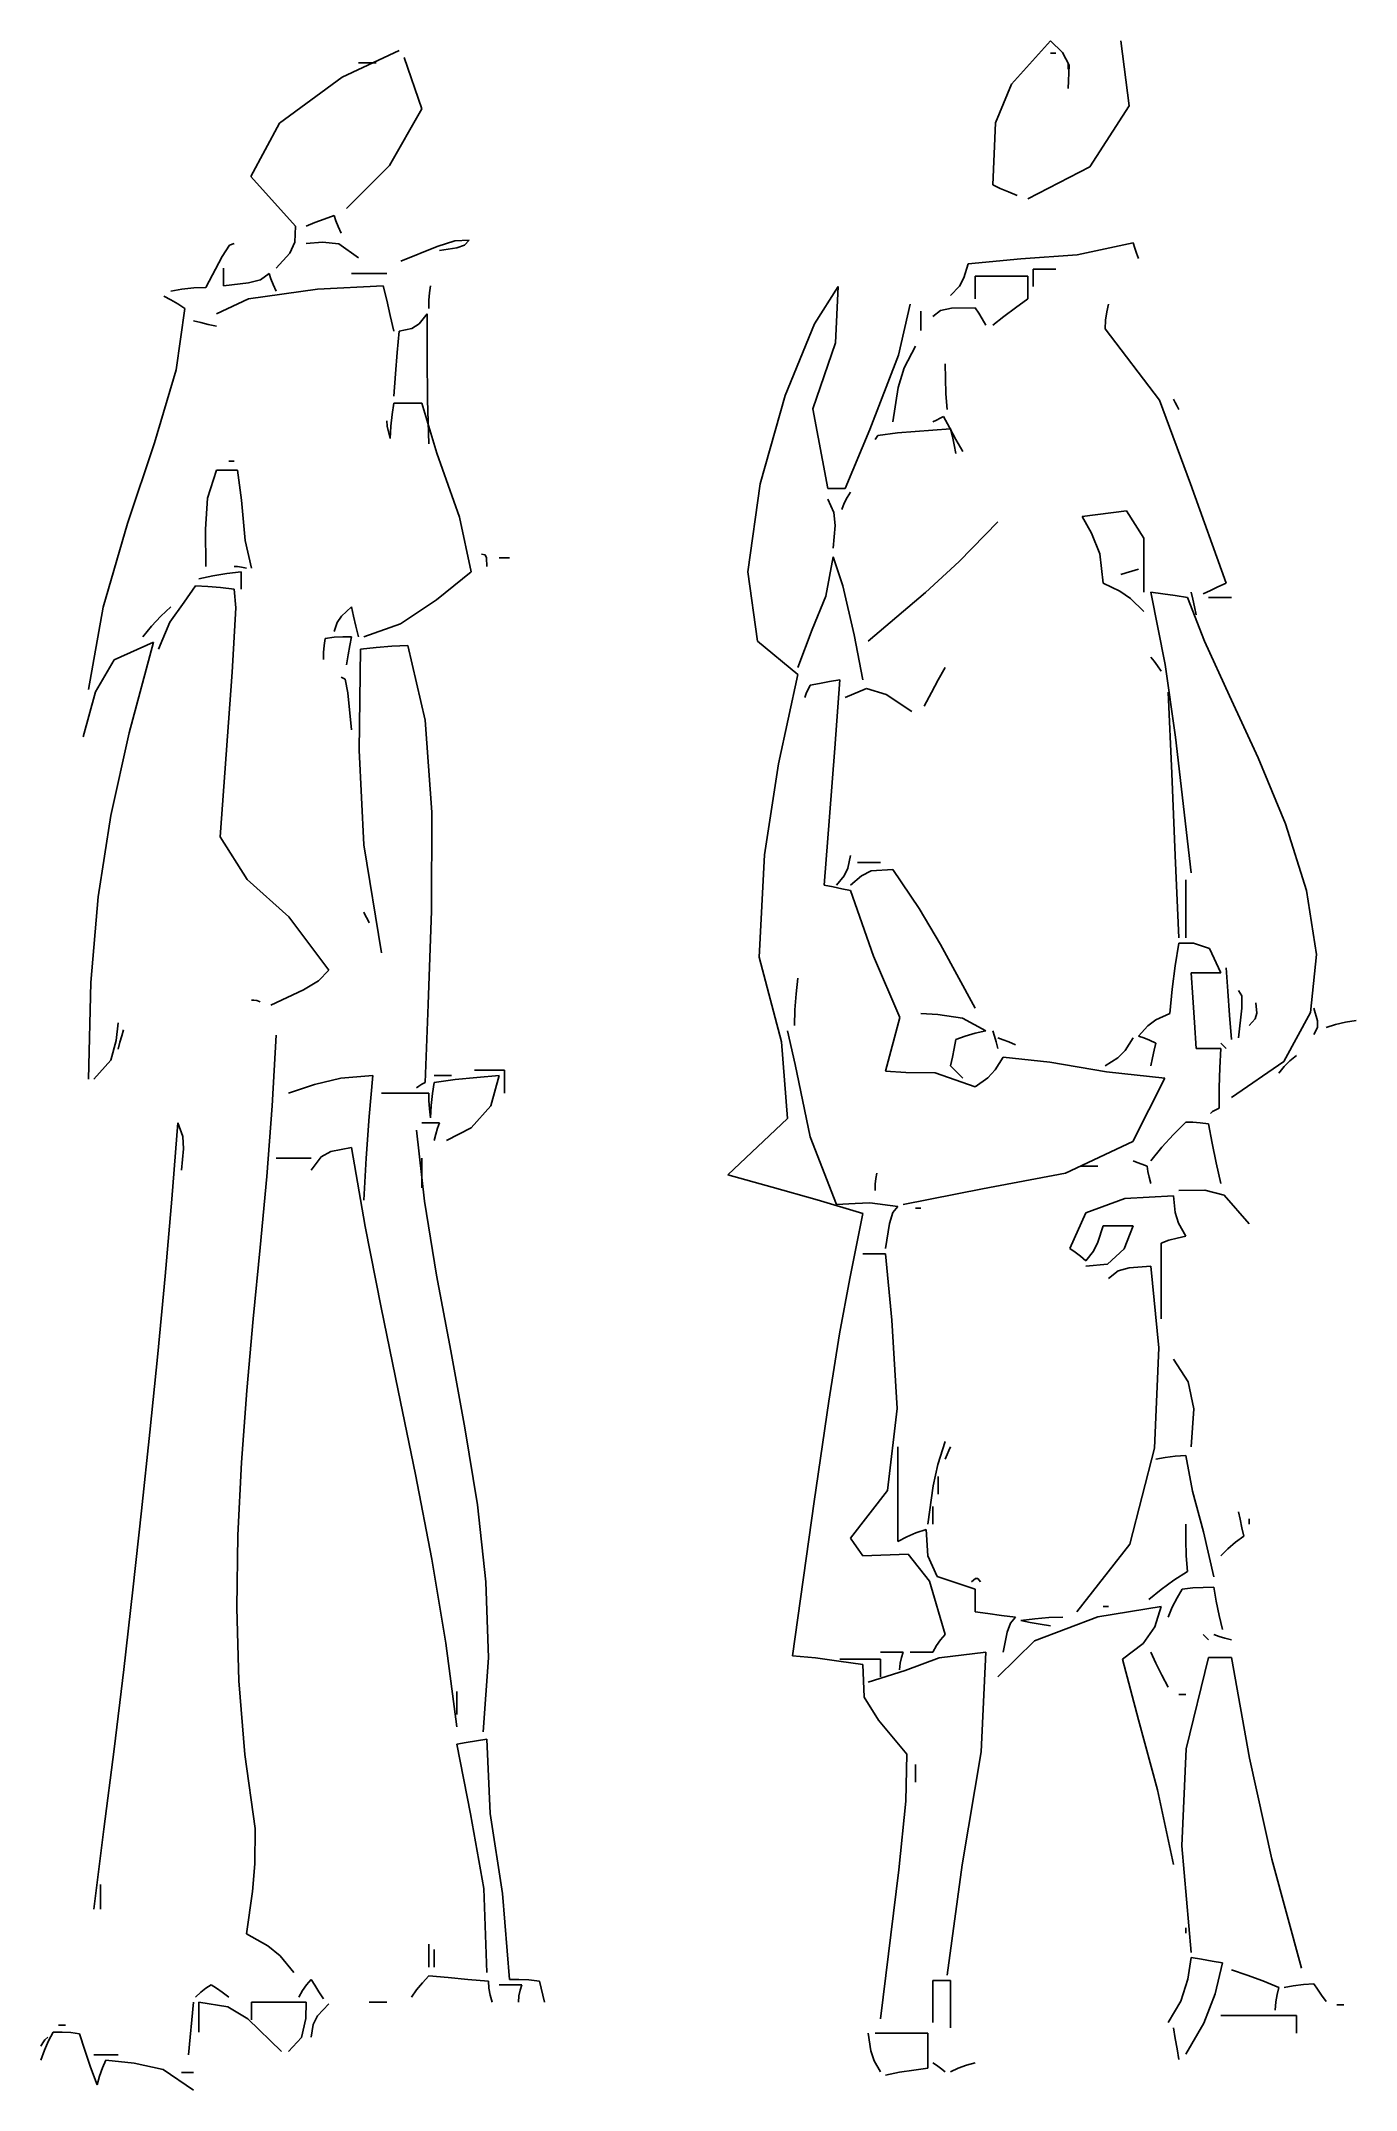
# Model space of a CAD drawing. Extents: x 4.93 to 6.04, y 0 to 1.73.
import ezdxf

# ---------------------------------------------------------------- set-up
doc = ezdxf.new("R2010")
doc.units = 0
doc.header["$LTSCALE"] = 0.000394
doc.layers.get('0').update_dxf_attribs({"linetype": 'CONTINUOUS'})

msp = doc.modelspace()

# ---------------------------------------------------------------- linework, layer by layer
for p, q in [((5.187, 1.701), (5.2352, 1.7236)), ((5.2546, 1.6743), (5.2396, 1.7176)), ((5.7534, 1.6951), (5.7865, 1.7317)), ((5.7865, 1.7317), (5.7967, 1.7219)), ((5.7865, 1.7213), (5.788, 1.7213)), ((5.788, 1.7213), (5.7895, 1.7213)), ((5.7895, 1.7213), (5.791, 1.7213)), ((5.7967, 1.7219), (5.8022, 1.7112)), ((5.8529, 1.6769), (5.8459, 1.7317)), ((5.134, 1.6621), (5.187, 1.701)), ((5.201, 1.7132), (5.2055, 1.7132)), ((5.2055, 1.7132), (5.2104, 1.7132)), ((5.2104, 1.7132), (5.2159, 1.7132)), ((5.8014, 1.7109), (5.8014, 1.7124)), ((5.8022, 1.7112), (5.8014, 1.6916)), ((5.8014, 1.7094), (5.8014, 1.7109)), ((5.8014, 1.7079), (5.8014, 1.7094)), ((5.74, 1.6623), (5.7534, 1.6951)), ((5.2271, 1.6263), (5.2546, 1.6743)), ((5.8197, 1.6251), (5.8529, 1.6769)), ((5.1097, 1.6169), (5.134, 1.6621)), ((5.7375, 1.6099), (5.74, 1.6623)), ((5.1475, 1.5751), (5.1097, 1.6169)), ((5.1906, 1.5899), (5.2271, 1.6263)), ((5.7672, 1.598), (5.8197, 1.6251)), ((5.7439, 1.6069), (5.7375, 1.6099)), ((5.751, 1.604), (5.7439, 1.6069)), ((5.7583, 1.601), (5.751, 1.604)), ((5.1639, 1.578), (5.1565, 1.5751)), ((5.1717, 1.581), (5.1639, 1.578)), ((5.1802, 1.584), (5.1717, 1.581)), ((5.1818, 1.5795), (5.1802, 1.584)), ((5.1836, 1.5746), (5.1818, 1.5795)), ((5.1427, 1.552), (5.1469, 1.5615)), ((5.1469, 1.5615), (5.1475, 1.5751)), ((5.1703, 1.5614), (5.1565, 1.5602)), ((5.1842, 1.56), (5.1703, 1.5614)), ((5.1862, 1.5691), (5.1836, 1.5746)), ((5.2675, 1.5579), (5.2825, 1.5625)), ((5.2825, 1.5625), (5.2946, 1.5632)), ((5.2946, 1.5632), (5.2907, 1.5589)), ((5.8089, 1.5507), (5.8563, 1.5609)), ((5.8563, 1.5609), (5.8578, 1.5564)), ((5.0718, 1.5231), (5.0856, 1.5492)), ((5.0856, 1.5492), (5.0917, 1.5588)), ((5.0917, 1.5588), (5.0956, 1.5602)), ((5.1312, 1.5394), (5.1427, 1.552)), ((5.201, 1.5483), (5.1842, 1.56)), ((5.2367, 1.5454), (5.2675, 1.5579)), ((5.2841, 1.5566), (5.2693, 1.5543)), ((5.2907, 1.5589), (5.2841, 1.5566)), ((5.7132, 1.5312), (5.7167, 1.5431)), ((5.7167, 1.5431), (5.7612, 1.5474)), ((5.7612, 1.5474), (5.8089, 1.5507)), ((5.8578, 1.5564), (5.8593, 1.552)), ((5.8593, 1.552), (5.8608, 1.5475)), ((5.0867, 1.5349), (5.0867, 1.5394)), ((5.0867, 1.5301), (5.0867, 1.5349)), ((5.0867, 1.5246), (5.0867, 1.5301)), ((5.1079, 1.5269), (5.0867, 1.5246)), ((5.1179, 1.5296), (5.1079, 1.5269)), ((5.1253, 1.535), (5.1179, 1.5296)), ((5.1268, 1.5305), (5.1253, 1.535)), ((5.1287, 1.5256), (5.1268, 1.5305)), ((5.2044, 1.535), (5.1951, 1.535)), ((5.2144, 1.535), (5.2044, 1.535)), ((5.2248, 1.535), (5.2144, 1.535)), ((5.7094, 1.5243), (5.7132, 1.5312)), ((5.7227, 1.5327), (5.7227, 1.5267)), ((5.7375, 1.5327), (5.7227, 1.5327)), ((5.7227, 1.5267), (5.7227, 1.5203)), ((5.7524, 1.5327), (5.7375, 1.5327)), ((5.7672, 1.5327), (5.7524, 1.5327)), ((5.7672, 1.5267), (5.7672, 1.5327)), ((5.7672, 1.5203), (5.7672, 1.5267)), ((5.7717, 1.5386), (5.7777, 1.5386)), ((5.7717, 1.5341), (5.7717, 1.5386)), ((5.7717, 1.5293), (5.7717, 1.5341)), ((5.7717, 1.5238), (5.7717, 1.5293)), ((5.7777, 1.5386), (5.784, 1.5386)), ((5.784, 1.5386), (5.791, 1.5386)), ((5.0421, 1.5126), (5.0362, 1.5157)), ((5.0421, 1.5201), (5.0515, 1.5216)), ((5.048, 1.5093), (5.0421, 1.5126)), ((5.054, 1.5053), (5.048, 1.5093)), ((5.0515, 1.5216), (5.0615, 1.5227)), ((5.0615, 1.5227), (5.0718, 1.5231)), ((5.1077, 1.5136), (5.0807, 1.5008)), ((5.1661, 1.5217), (5.1077, 1.5136)), ((5.1312, 1.5201), (5.1287, 1.5256)), ((5.2218, 1.5246), (5.1661, 1.5217)), ((5.2248, 1.5123), (5.2218, 1.5246)), ((5.2277, 1.4993), (5.2248, 1.5123)), ((5.2604, 1.5053), (5.2605, 1.5123)), ((5.2605, 1.5123), (5.2604, 1.5053)), ((5.2605, 1.5123), (5.2609, 1.5186)), ((5.2609, 1.5186), (5.2605, 1.5123)), ((5.2609, 1.5186), (5.2619, 1.5246)), ((5.2619, 1.5246), (5.2609, 1.5186)), ((5.5866, 1.4923), (5.6069, 1.5238)), ((5.6069, 1.5238), (5.6045, 1.4762)), ((5.6578, 1.4658), (5.6677, 1.5089)), ((5.7019, 1.5163), (5.7094, 1.5243)), ((5.7227, 1.5203), (5.7227, 1.5134)), ((5.7569, 1.5059), (5.7672, 1.5134)), ((5.7672, 1.5134), (5.7672, 1.5203)), ((5.8341, 1.5025), (5.8356, 1.5089)), ((5.0465, 1.4535), (5.054, 1.5053)), ((5.0674, 1.4934), (5.0614, 1.4949)), ((5.0737, 1.4919), (5.0674, 1.4934)), ((5.0807, 1.4904), (5.0737, 1.4919)), ((5.2307, 1.486), (5.2277, 1.4993)), ((5.2521, 1.4923), (5.2459, 1.4885)), ((5.2589, 1.5008), (5.2521, 1.4923)), ((5.259, 1.4647), (5.2589, 1.5008)), ((5.562, 1.4317), (5.5866, 1.4923)), ((5.6766, 1.4981), (5.6766, 1.503)), ((5.6766, 1.4925), (5.6766, 1.4981)), ((5.6766, 1.4866), (5.6766, 1.4925)), ((5.6933, 1.5037), (5.687, 1.4985)), ((5.7026, 1.5057), (5.6933, 1.5037)), ((5.7227, 1.5059), (5.7026, 1.5057)), ((5.7257, 1.5014), (5.7227, 1.5059)), ((5.7286, 1.4966), (5.7257, 1.5014)), ((5.7316, 1.4911), (5.7286, 1.4966)), ((5.7375, 1.4911), (5.7469, 1.4985)), ((5.7469, 1.4985), (5.7569, 1.5059)), ((5.8326, 1.4881), (5.833, 1.4955)), ((5.833, 1.4955), (5.8341, 1.5025)), ((5.2352, 1.486), (5.2337, 1.4681)), ((5.2459, 1.4885), (5.2352, 1.486)), ((5.6045, 1.4762), (5.5854, 1.4203)), ((5.8786, 1.4277), (5.8326, 1.4881)), ((5.2337, 1.4681), (5.2322, 1.4499)), ((5.2594, 1.428), (5.259, 1.4647)), ((5.6336, 1.403), (5.6578, 1.4658)), ((5.6626, 1.4551), (5.6722, 1.4733)), ((5.6975, 1.4461), (5.6974, 1.4584)), ((5.0282, 1.3916), (5.0465, 1.4535)), ((5.2322, 1.4499), (5.2307, 1.431)), ((5.6576, 1.4385), (5.6626, 1.4551)), ((5.6979, 1.4331), (5.6975, 1.4461)), ((5.2307, 1.4251), (5.2293, 1.4157)), ((5.2382, 1.4251), (5.2307, 1.4251)), ((5.246, 1.4251), (5.2382, 1.4251)), ((5.2545, 1.4251), (5.246, 1.4251)), ((5.2672, 1.3828), (5.2545, 1.4251)), ((5.2604, 1.3909), (5.2594, 1.428)), ((5.5408, 1.3569), (5.562, 1.4317)), ((5.6529, 1.4094), (5.6576, 1.4385)), ((5.6989, 1.4198), (5.6979, 1.4331)), ((5.9049, 1.357), (5.8786, 1.4277)), ((5.892, 1.4257), (5.8905, 1.4287)), ((5.8935, 1.4228), (5.892, 1.4257)), ((5.895, 1.4198), (5.8935, 1.4228)), ((5.2252, 1.4057), (5.2248, 1.4102)), ((5.2263, 1.4009), (5.2252, 1.4057)), ((5.2282, 1.4057), (5.2277, 1.3954)), ((5.2293, 1.4157), (5.2282, 1.4057)), ((5.5854, 1.4203), (5.5979, 1.353)), ((5.69, 1.4109), (5.687, 1.4094)), ((5.693, 1.4124), (5.69, 1.4109)), ((5.696, 1.4139), (5.693, 1.4124)), ((5.7009, 1.4045), (5.696, 1.4139)), ((5.7064, 1.3945), (5.7009, 1.4045)), ((5.0055, 1.3234), (5.0282, 1.3916)), ((5.2277, 1.3954), (5.2263, 1.4009)), ((5.6128, 1.353), (5.6336, 1.403)), ((5.6404, 1.3979), (5.638, 1.3946)), ((5.657, 1.4002), (5.6404, 1.3979)), ((5.7019, 1.4035), (5.657, 1.4002)), ((5.7034, 1.3971), (5.7019, 1.4035)), ((5.7049, 1.39), (5.7034, 1.3971)), ((5.7064, 1.3827), (5.7049, 1.39)), ((5.7123, 1.3842), (5.7064, 1.3945)), ((5.0911, 1.3761), (5.0926, 1.3761)), ((5.0926, 1.3761), (5.0941, 1.3761)), ((5.0941, 1.3761), (5.0956, 1.3761)), ((5.2863, 1.3287), (5.2672, 1.3828)), ((5.0807, 1.3686), (5.0731, 1.3448)), ((5.0867, 1.3686), (5.0807, 1.3686)), ((5.0926, 1.3686), (5.0867, 1.3686)), ((5.0985, 1.3686), (5.0926, 1.3686)), ((5.1019, 1.3431), (5.0985, 1.3686)), ((5.5304, 1.2826), (5.5408, 1.3569)), ((5.5979, 1.353), (5.6024, 1.353)), ((5.6024, 1.353), (5.6073, 1.353)), ((5.6073, 1.353), (5.6128, 1.353)), ((5.9351, 1.2728), (5.9049, 1.357)), ((5.0731, 1.3448), (5.0715, 1.3187)), ((5.105, 1.309), (5.1019, 1.3431)), ((5.6031, 1.3326), (5.5979, 1.3441)), ((5.6098, 1.3352), (5.6117, 1.3407)), ((5.6117, 1.3407), (5.6143, 1.3455)), ((5.6143, 1.3455), (5.6172, 1.35)), ((4.9848, 1.2526), (5.0055, 1.3234)), ((5.0715, 1.3187), (5.0718, 1.287)), ((5.2961, 1.2825), (5.2863, 1.3287)), ((5.6024, 1.3025), (5.6042, 1.3218)), ((5.6042, 1.3218), (5.6031, 1.3326)), ((5.7092, 1.2913), (5.742, 1.3248)), ((5.8133, 1.3292), (5.8508, 1.3341)), ((5.8212, 1.3152), (5.8133, 1.3292)), ((5.8508, 1.3341), (5.8653, 1.3109)), ((5.1104, 1.2855), (5.105, 1.309)), ((5.8281, 1.2976), (5.8212, 1.3152)), ((5.8653, 1.3109), (5.8653, 1.2654)), ((5.8653, 1.3084), (5.8653, 1.3099)), ((5.8653, 1.3069), (5.8653, 1.3084)), ((5.8653, 1.3054), (5.8653, 1.3069)), ((5.0986, 1.2869), (5.0956, 1.287)), ((5.1019, 1.2865), (5.0986, 1.2869)), ((5.106, 1.2855), (5.1019, 1.2865)), ((5.3081, 1.297), (5.305, 1.2974)), ((5.3093, 1.2943), (5.3081, 1.297)), ((5.3094, 1.287), (5.3093, 1.2943)), ((5.3198, 1.2944), (5.3228, 1.2944)), ((5.3228, 1.2944), (5.3198, 1.2944)), ((5.3228, 1.2944), (5.3258, 1.2944)), ((5.3258, 1.2944), (5.3228, 1.2944)), ((5.3258, 1.2944), (5.3287, 1.2944)), ((5.3287, 1.2944), (5.3258, 1.2944)), ((5.6024, 1.2951), (5.5963, 1.2619)), ((5.6106, 1.2707), (5.6024, 1.2951)), ((5.6807, 1.2651), (5.7092, 1.2913)), ((5.8311, 1.2728), (5.8281, 1.2976)), ((5.8505, 1.2817), (5.8553, 1.2832)), ((5.8553, 1.2832), (5.8608, 1.2847)), ((5.0629, 1.2706), (5.0535, 1.2568)), ((5.0733, 1.2702), (5.0629, 1.2706)), ((5.0777, 1.2791), (5.0659, 1.2766)), ((5.0841, 1.2691), (5.0733, 1.2702)), ((5.0896, 1.281), (5.0777, 1.2791)), ((5.0956, 1.2677), (5.0841, 1.2691)), ((5.1015, 1.2825), (5.0896, 1.281)), ((5.0971, 1.252), (5.0956, 1.2677)), ((5.1015, 1.278), (5.1015, 1.2825)), ((5.1015, 1.2732), (5.1015, 1.278)), ((5.1015, 1.2677), (5.1015, 1.2732)), ((5.267, 1.2587), (5.2961, 1.2825)), ((5.5385, 1.2239), (5.5304, 1.2826)), ((5.6204, 1.2293), (5.6106, 1.2707)), ((5.8452, 1.266), (5.8311, 1.2728)), ((5.8541, 1.2598), (5.8452, 1.266)), ((5.8459, 1.2802), (5.8505, 1.2817)), ((5.9157, 1.2639), (5.9217, 1.2668)), ((5.9217, 1.2668), (5.9281, 1.2698)), ((5.9281, 1.2698), (5.9351, 1.2728)), ((4.9723, 1.183), (4.9848, 1.2526)), ((5.0336, 1.2449), (5.0421, 1.2528)), ((5.0535, 1.2568), (5.0411, 1.2399)), ((5.094, 1.1977), (5.0971, 1.252)), ((5.1951, 1.2528), (5.1866, 1.2451)), ((5.1966, 1.2449), (5.1951, 1.2528)), ((5.2365, 1.2385), (5.267, 1.2587)), ((5.5963, 1.2619), (5.5847, 1.2337)), ((5.6321, 1.2238), (5.6807, 1.2651)), ((5.8653, 1.249), (5.8541, 1.2598)), ((5.8712, 1.2654), (5.8834, 1.2041)), ((5.8816, 1.2639), (5.8712, 1.2654)), ((5.892, 1.2624), (5.8816, 1.2639)), ((5.9024, 1.2609), (5.892, 1.2624)), ((5.9167, 1.2237), (5.9024, 1.2609)), ((5.9068, 1.2594), (5.9054, 1.2654)), ((5.9083, 1.253), (5.9068, 1.2594)), ((5.9098, 1.246), (5.9083, 1.253)), ((5.9202, 1.2609), (5.9262, 1.2609)), ((5.9262, 1.2609), (5.9325, 1.2609)), ((5.9325, 1.2609), (5.9395, 1.2609)), ((5.0183, 1.2276), (5.0258, 1.2364)), ((5.0258, 1.2364), (5.0336, 1.2449)), ((5.0411, 1.2399), (5.0317, 1.2172)), ((5.1827, 1.2397), (5.1802, 1.232)), ((5.1866, 1.2451), (5.1827, 1.2397)), ((5.1985, 1.2364), (5.1966, 1.2449)), ((5.201, 1.2276), (5.1985, 1.2364)), ((5.2055, 1.2276), (5.2365, 1.2385)), ((5.5847, 1.2337), (5.5727, 1.2015)), ((5.0273, 1.2231), (4.994, 1.2079)), ((5.0067, 1.1463), (5.0273, 1.2231)), ((5.1714, 1.2142), (5.1713, 1.2083)), ((5.1717, 1.2201), (5.1714, 1.2142)), ((5.1728, 1.2261), (5.1717, 1.2201)), ((5.1802, 1.2271), (5.1728, 1.2261)), ((5.1876, 1.2275), (5.1802, 1.2271)), ((5.1951, 1.2276), (5.1876, 1.2275)), ((5.1921, 1.2123), (5.1936, 1.2201)), ((5.1936, 1.2201), (5.1951, 1.2276)), ((5.2025, 1.2172), (5.2015, 1.1317)), ((5.2159, 1.2186), (5.2025, 1.2172)), ((5.2292, 1.2197), (5.2159, 1.2186)), ((5.2426, 1.2201), (5.2292, 1.2197)), ((5.2574, 1.157), (5.2426, 1.2201)), ((5.5727, 1.1956), (5.5385, 1.2239)), ((5.6276, 1.1911), (5.6204, 1.2293)), ((5.938, 1.1775), (5.9167, 1.2237)), ((4.994, 1.2079), (4.9783, 1.1809)), ((5.0837, 1.0583), (5.094, 1.1977)), ((5.1906, 1.2038), (5.1921, 1.2123)), ((5.6915, 1.191), (5.6974, 1.2015)), ((5.8742, 1.207), (5.8712, 1.2104)), ((5.8771, 1.2029), (5.8742, 1.207)), ((5.8801, 1.1985), (5.8771, 1.2029)), ((5.8834, 1.2041), (5.8922, 1.1425)), ((4.9783, 1.1809), (4.9679, 1.1429)), ((5.1895, 1.1918), (5.1862, 1.1934)), ((5.1918, 1.1802), (5.1895, 1.1918)), ((5.1951, 1.1489), (5.1918, 1.1802)), ((5.5563, 1.12), (5.5727, 1.1956)), ((5.5801, 1.1803), (5.5786, 1.1762)), ((5.5816, 1.1836), (5.5801, 1.1803)), ((5.5831, 1.1866), (5.5816, 1.1836)), ((5.591, 1.1881), (5.5831, 1.1866)), ((5.5995, 1.1896), (5.591, 1.1881)), ((5.6083, 1.1911), (5.5995, 1.1896)), ((5.6039, 1.1332), (5.6083, 1.1911)), ((5.6307, 1.1837), (5.6128, 1.1762)), ((5.6473, 1.1787), (5.6307, 1.1837)), ((5.6796, 1.1688), (5.6856, 1.1803)), ((5.6856, 1.1803), (5.6915, 1.191)), ((5.889, 1.1119), (5.886, 1.1807)), ((5.6692, 1.1644), (5.6473, 1.1787)), ((5.9622, 1.1251), (5.938, 1.1775)), ((4.9912, 1.0763), (5.0067, 1.1463)), ((5.263, 1.0791), (5.2574, 1.157)), ((5.2015, 1.1317), (5.2055, 1.0516)), ((5.5994, 1.0753), (5.6039, 1.1332)), ((5.8922, 1.1425), (5.9054, 1.0277)), ((5.5445, 1.0429), (5.5563, 1.12)), ((5.892, 1.0425), (5.889, 1.1119)), ((5.9852, 1.0692), (5.9622, 1.1251)), ((4.9805, 1.0076), (4.9912, 1.0763)), ((5.2627, 0.9957), (5.263, 1.0791)), ((5.595, 1.0173), (5.5994, 1.0753)), ((5.1066, 1.0221), (5.0837, 1.0583)), ((6.003, 1.0128), (5.9852, 1.0692)), ((5.2055, 1.0516), (5.2203, 0.9602)), ((5.54, 0.9565), (5.5445, 1.0429)), ((5.6148, 1.0318), (5.6172, 1.0426)), ((5.895, 0.9728), (5.892, 1.0425)), ((5.6054, 1.0173), (5.6117, 1.0252)), ((5.6117, 1.0252), (5.6148, 1.0318)), ((5.6265, 1.0254), (5.6172, 1.0173)), ((5.6232, 1.0366), (5.6292, 1.0366)), ((5.6347, 1.0296), (5.6265, 1.0254)), ((5.6292, 1.0366), (5.6355, 1.0366)), ((5.6529, 1.0307), (5.6347, 1.0296)), ((5.6355, 1.0366), (5.6425, 1.0366)), ((5.6753, 0.9976), (5.6529, 1.0307)), ((4.9743, 0.9351), (4.9805, 1.0076)), ((5.142, 0.9905), (5.1066, 1.0221)), ((5.6024, 1.0159), (5.595, 1.0173)), ((5.6098, 1.0144), (5.6024, 1.0159)), ((5.6172, 1.0129), (5.6098, 1.0144)), ((5.6368, 0.9574), (5.6172, 1.0129)), ((5.9009, 1.0055), (5.9009, 1.0218)), ((6.0114, 0.9586), (6.003, 1.0128)), ((5.1758, 0.9454), (5.142, 0.9905)), ((5.2069, 0.9914), (5.2055, 0.9944)), ((5.2084, 0.9885), (5.2069, 0.9914)), ((5.2099, 0.9855), (5.2084, 0.9885)), ((5.2597, 0.9163), (5.2627, 0.9957)), ((5.6934, 0.9672), (5.6753, 0.9976)), ((5.9009, 0.9891), (5.9009, 1.0055)), ((5.9009, 0.9728), (5.9009, 0.9891)), ((5.5588, 0.8849), (5.54, 0.9565)), ((5.659, 0.9055), (5.6368, 0.9574)), ((5.7227, 0.9134), (5.6934, 0.9672)), ((5.895, 0.9683), (5.892, 0.949)), ((5.9075, 0.9684), (5.895, 0.9683)), ((5.921, 0.9638), (5.9075, 0.9684)), ((5.9306, 0.9431), (5.921, 0.9638)), ((6.0064, 0.9095), (6.0114, 0.9586)), ((5.1543, 0.9287), (5.167, 0.9364)), ((5.167, 0.9364), (5.1758, 0.9454)), ((5.5713, 0.9253), (5.5727, 0.9386)), ((5.892, 0.949), (5.8895, 0.9293)), ((5.9054, 0.9431), (5.9132, 0.9431)), ((5.9068, 0.9222), (5.9054, 0.9431)), ((5.9132, 0.9431), (5.9217, 0.9431)), ((5.9217, 0.9431), (5.9306, 0.9431)), ((5.9365, 0.9278), (5.9351, 0.9475)), ((4.9723, 0.8533), (4.9743, 0.9351)), ((5.1123, 0.9201), (5.1104, 0.9201)), ((5.1149, 0.9197), (5.1123, 0.9201)), ((5.1178, 0.9187), (5.1149, 0.9197)), ((5.1268, 0.9157), (5.1543, 0.9287)), ((5.5702, 0.9119), (5.5713, 0.9253)), ((5.8895, 0.9293), (5.8875, 0.9089)), ((5.9083, 0.9011), (5.9068, 0.9222)), ((5.938, 0.9074), (5.9365, 0.9278)), ((5.9484, 0.9238), (5.9455, 0.9282)), ((5.9484, 0.9134), (5.9484, 0.9238)), ((5.2574, 0.8503), (5.2597, 0.9163)), ((5.5697, 0.8985), (5.5702, 0.9119)), ((5.6469, 0.8599), (5.659, 0.9055)), ((5.6912, 0.908), (5.6766, 0.9089)), ((5.7121, 0.9049), (5.6912, 0.908)), ((5.7316, 0.8941), (5.7121, 0.9049)), ((5.8757, 0.9033), (5.8687, 0.8983)), ((5.8875, 0.9089), (5.8757, 0.9033)), ((5.9395, 0.8867), (5.938, 0.9074)), ((5.9455, 0.8881), (5.9484, 0.9134)), ((5.9544, 0.8985), (5.9595, 0.9042)), ((5.9595, 0.9042), (5.9611, 0.9092)), ((5.9611, 0.9092), (5.9603, 0.9178)), ((5.9838, 0.8682), (6.0064, 0.9095)), ((6.0123, 0.9027), (6.0093, 0.9134)), ((6.0123, 0.8969), (6.0123, 0.9027)), ((6.0361, 0.9014), (6.045, 0.903)), ((4.9914, 0.8693), (4.9958, 0.8859)), ((4.9958, 0.8859), (4.9976, 0.9008)), ((4.9976, 0.8786), (4.999, 0.8844)), ((4.999, 0.8844), (5.0005, 0.89)), ((5.0005, 0.89), (5.002, 0.8949)), ((5.1279, 0.8308), (5.1312, 0.8904)), ((5.5638, 0.82), (5.5588, 0.8849)), ((5.5703, 0.8655), (5.5638, 0.8941)), ((5.7049, 0.8792), (5.7064, 0.8867)), ((5.7064, 0.8867), (5.7142, 0.8896)), ((5.7142, 0.8896), (5.7227, 0.8922)), ((5.7227, 0.8922), (5.7316, 0.8941)), ((5.739, 0.8896), (5.7375, 0.8941)), ((5.7405, 0.8847), (5.739, 0.8896)), ((5.742, 0.8792), (5.7405, 0.8847)), ((5.7465, 0.8866), (5.742, 0.8881)), ((5.7513, 0.8847), (5.7465, 0.8866)), ((5.7568, 0.8822), (5.7513, 0.8847)), ((5.8495, 0.8774), (5.8563, 0.8881)), ((5.8687, 0.8983), (5.8608, 0.8896)), ((5.8608, 0.8896), (5.8653, 0.8881)), ((5.8653, 0.8881), (5.8702, 0.8862)), ((5.8702, 0.8862), (5.8757, 0.8837)), ((5.9098, 0.8792), (5.9083, 0.9011)), ((6.0093, 0.8911), (6.0123, 0.8969)), ((6.0197, 0.897), (6.0276, 0.8996)), ((6.0276, 0.8996), (6.0361, 0.9014)), ((4.9768, 0.8533), (4.9914, 0.8693)), ((5.7019, 0.8644), (5.7034, 0.8718)), ((5.7034, 0.8718), (5.7049, 0.8792)), ((5.7464, 0.8718), (5.7396, 0.861)), ((5.7858, 0.8675), (5.7464, 0.8718)), ((5.8338, 0.8593), (5.7858, 0.8675)), ((5.8326, 0.8644), (5.8434, 0.8712)), ((5.8434, 0.8712), (5.8495, 0.8774)), ((5.8727, 0.8714), (5.8712, 0.8644)), ((5.8742, 0.8777), (5.8727, 0.8714)), ((5.8757, 0.8837), (5.8742, 0.8777)), ((5.9162, 0.8792), (5.9098, 0.8792)), ((5.9232, 0.8792), (5.9162, 0.8792)), ((5.9306, 0.8792), (5.9232, 0.8792)), ((5.9296, 0.8628), (5.9306, 0.8792)), ((5.9321, 0.8822), (5.9306, 0.8837)), ((5.9336, 0.8807), (5.9321, 0.8822)), ((5.9351, 0.8792), (5.9336, 0.8807)), ((5.9395, 0.8376), (5.9838, 0.8682)), ((5.9841, 0.8639), (5.989, 0.8688)), ((5.989, 0.8688), (5.9945, 0.8733)), ((5.1858, 0.8541), (5.1637, 0.8486)), ((5.2129, 0.8563), (5.1858, 0.8541)), ((5.21, 0.8217), (5.2129, 0.8563)), ((5.2545, 0.8489), (5.2574, 0.8503)), ((5.2649, 0.8503), (5.2634, 0.841)), ((5.2649, 0.8563), (5.2694, 0.8563)), ((5.2827, 0.8529), (5.2649, 0.8503)), ((5.2694, 0.8563), (5.2742, 0.8563)), ((5.2742, 0.8563), (5.2797, 0.8563)), ((5.301, 0.8547), (5.2827, 0.8529)), ((5.3069, 0.8607), (5.299, 0.8607)), ((5.3198, 0.8563), (5.301, 0.8547)), ((5.3154, 0.8607), (5.3069, 0.8607)), ((5.3129, 0.8308), (5.3198, 0.8563)), ((5.3243, 0.8607), (5.3154, 0.8607)), ((5.3243, 0.8547), (5.3243, 0.8607)), ((5.3243, 0.8484), (5.3243, 0.8547)), ((5.583, 0.8043), (5.5703, 0.8655)), ((5.6639, 0.8588), (5.6469, 0.8599)), ((5.6889, 0.8586), (5.6639, 0.8588)), ((5.7227, 0.8466), (5.6889, 0.8586)), ((5.7049, 0.8614), (5.7019, 0.8644)), ((5.7083, 0.858), (5.7049, 0.8614)), ((5.7123, 0.854), (5.7083, 0.858)), ((5.7335, 0.8544), (5.7227, 0.8466)), ((5.7396, 0.861), (5.7335, 0.8544)), ((5.8831, 0.854), (5.8338, 0.8593)), ((5.856, 0.8005), (5.8831, 0.854)), ((5.9292, 0.8461), (5.9296, 0.8628)), ((5.9796, 0.8584), (5.9841, 0.8639)), ((5.1637, 0.8486), (5.1416, 0.8414)), ((5.2337, 0.8414), (5.2203, 0.8414)), ((5.247, 0.8414), (5.2337, 0.8414)), ((5.2604, 0.8414), (5.247, 0.8414)), ((5.25, 0.8459), (5.2519, 0.8474)), ((5.2519, 0.8474), (5.2545, 0.8489)), ((5.2605, 0.8351), (5.2604, 0.8414)), ((5.2609, 0.828), (5.2605, 0.8351)), ((5.2634, 0.841), (5.2623, 0.831)), ((5.3243, 0.8414), (5.3243, 0.8484)), ((5.9291, 0.8287), (5.9292, 0.8461)), ((5.0429, 0.7517), (5.048, 0.8162)), ((5.048, 0.8162), (5.0521, 0.8048)), ((5.1232, 0.7709), (5.1279, 0.8308)), ((5.2074, 0.7864), (5.21, 0.8217)), ((5.259, 0.8162), (5.2545, 0.8162)), ((5.2638, 0.8162), (5.259, 0.8162)), ((5.2619, 0.8206), (5.2609, 0.828)), ((5.2623, 0.831), (5.2619, 0.8206)), ((5.2693, 0.8162), (5.2638, 0.8162)), ((5.2678, 0.8117), (5.2693, 0.8162)), ((5.2961, 0.812), (5.3129, 0.8308)), ((5.5133, 0.7723), (5.5638, 0.82)), ((5.9009, 0.8169), (5.8906, 0.8064)), ((5.9069, 0.8168), (5.9009, 0.8169)), ((5.9132, 0.8164), (5.9069, 0.8168)), ((5.9202, 0.8154), (5.9132, 0.8164)), ((5.9232, 0.799), (5.9202, 0.8154)), ((5.9217, 0.8243), (5.9236, 0.8258)), ((5.9236, 0.8258), (5.9262, 0.8272)), ((5.9262, 0.8272), (5.9291, 0.8287)), ((5.0521, 0.8048), (5.0529, 0.7944)), ((5.2568, 0.7499), (5.25, 0.8102)), ((5.2649, 0.8013), (5.2664, 0.8068)), ((5.2664, 0.8068), (5.2678, 0.8117)), ((5.2753, 0.8013), (5.2961, 0.812)), ((5.6054, 0.7471), (5.583, 0.8043)), ((5.7992, 0.7738), (5.856, 0.8005)), ((5.8906, 0.8064), (5.8805, 0.7956)), ((5.9266, 0.7823), (5.9232, 0.799)), ((5.0529, 0.7944), (5.051, 0.7761)), ((5.1312, 0.7865), (5.1406, 0.7865)), ((5.1406, 0.7865), (5.1506, 0.7865)), ((5.1506, 0.7865), (5.1609, 0.7865)), ((5.1694, 0.7874), (5.1609, 0.7761)), ((5.1776, 0.792), (5.1694, 0.7874)), ((5.1951, 0.7954), (5.1776, 0.792)), ((5.2066, 0.7287), (5.1951, 0.7954)), ((5.2055, 0.7508), (5.2074, 0.7864)), ((5.2545, 0.7786), (5.2545, 0.7865)), ((5.8598, 0.7827), (5.8563, 0.7842)), ((5.8638, 0.7812), (5.8598, 0.7827)), ((5.8682, 0.7797), (5.8638, 0.7812)), ((5.8805, 0.7956), (5.8712, 0.7842)), ((5.9306, 0.7649), (5.9266, 0.7823)), ((5.1176, 0.7108), (5.1232, 0.7709)), ((5.2545, 0.7701), (5.2545, 0.7786)), ((5.2545, 0.7612), (5.2545, 0.7701)), ((5.5509, 0.7619), (5.5133, 0.7723)), ((5.638, 0.7589), (5.6381, 0.7644)), ((5.6381, 0.7644), (5.638, 0.7589)), ((5.6381, 0.7644), (5.6385, 0.7693)), ((5.6385, 0.7693), (5.6381, 0.7644)), ((5.6385, 0.7693), (5.6395, 0.7738)), ((5.6395, 0.7738), (5.6385, 0.7693)), ((5.729, 0.7604), (5.7992, 0.7738)), ((5.8118, 0.7797), (5.8163, 0.7797)), ((5.8163, 0.7797), (5.8211, 0.7797)), ((5.8211, 0.7797), (5.8266, 0.7797)), ((5.8687, 0.7752), (5.8682, 0.7797)), ((5.8698, 0.7704), (5.8687, 0.7752)), ((5.8712, 0.7649), (5.8698, 0.7704)), ((5.0372, 0.6865), (5.0429, 0.7517)), ((5.267, 0.6874), (5.2568, 0.7499)), ((5.5891, 0.7511), (5.5509, 0.7619)), ((5.6276, 0.7396), (5.5891, 0.7511)), ((5.6212, 0.748), (5.6054, 0.7471)), ((5.6336, 0.7486), (5.6212, 0.748)), ((5.6573, 0.7456), (5.6336, 0.7486)), ((5.653, 0.7403), (5.6573, 0.7456)), ((5.6618, 0.7471), (5.729, 0.7604)), ((5.8493, 0.7522), (5.8164, 0.74)), ((5.8905, 0.7545), (5.8493, 0.7522)), ((5.8919, 0.7403), (5.8905, 0.7545)), ((5.917, 0.7592), (5.895, 0.7589)), ((5.9334, 0.7552), (5.917, 0.7592)), ((5.9544, 0.7307), (5.9334, 0.7552)), ((5.22, 0.6599), (5.2066, 0.7287)), ((5.6165, 0.6846), (5.6276, 0.7396)), ((5.6469, 0.7099), (5.6503, 0.731)), ((5.6503, 0.731), (5.653, 0.7403)), ((5.6722, 0.7441), (5.6737, 0.7441)), ((5.6737, 0.7441), (5.6752, 0.7441)), ((5.6752, 0.7441), (5.6766, 0.7441)), ((5.8164, 0.74), (5.8029, 0.7099)), ((5.8266, 0.7153), (5.8311, 0.7292)), ((5.8311, 0.7292), (5.839, 0.7292)), ((5.839, 0.7292), (5.8475, 0.7292)), ((5.8475, 0.7292), (5.8563, 0.7292)), ((5.8563, 0.7292), (5.8489, 0.7098)), ((5.8946, 0.7315), (5.8919, 0.7403)), ((5.9009, 0.7203), (5.8946, 0.7315)), ((5.8227, 0.7076), (5.8266, 0.7153)), ((5.8801, 0.7144), (5.8865, 0.7169)), ((5.8801, 0.6935), (5.8801, 0.7144)), ((5.8865, 0.7169), (5.8935, 0.7188)), ((5.8935, 0.7188), (5.9009, 0.7203)), ((5.1118, 0.6504), (5.1176, 0.7108)), ((5.6336, 0.7055), (5.6276, 0.7055)), ((5.64, 0.7055), (5.6336, 0.7055)), ((5.6469, 0.7055), (5.64, 0.7055)), ((5.6523, 0.6493), (5.6469, 0.7055)), ((5.8029, 0.7099), (5.8073, 0.7069)), ((5.8073, 0.7069), (5.8118, 0.7035)), ((5.8118, 0.7035), (5.8162, 0.6995)), ((5.8162, 0.6995), (5.8227, 0.7076)), ((5.8346, 0.6967), (5.8162, 0.6951)), ((5.8489, 0.7098), (5.8346, 0.6967)), ((5.853, 0.6937), (5.8438, 0.691)), ((5.8712, 0.6951), (5.853, 0.6937)), ((5.8782, 0.626), (5.8712, 0.6951)), ((5.8801, 0.6724), (5.8801, 0.6935)), ((5.0311, 0.6208), (5.0372, 0.6865)), ((5.279, 0.6234), (5.267, 0.6874)), ((5.6078, 0.6376), (5.6165, 0.6846)), ((5.8438, 0.691), (5.8356, 0.6847)), ((5.2345, 0.5897), (5.22, 0.6599)), ((5.8801, 0.6505), (5.8801, 0.6724)), ((5.1063, 0.5897), (5.1118, 0.6504)), ((5.6566, 0.5746), (5.6523, 0.6493)), ((5.5988, 0.5807), (5.6078, 0.6376)), ((5.8745, 0.541), (5.8782, 0.626)), ((5.0244, 0.5546), (5.0311, 0.6208)), ((5.291, 0.5583), (5.279, 0.6234)), ((5.9029, 0.5971), (5.8905, 0.6164)), ((5.1018, 0.5288), (5.1063, 0.5897)), ((5.2491, 0.5186), (5.2345, 0.5897)), ((5.9078, 0.5742), (5.9029, 0.5971)), ((5.5865, 0.496), (5.5988, 0.5807)), ((5.6486, 0.5052), (5.6566, 0.5746)), ((5.9054, 0.5421), (5.9078, 0.5742)), ((5.3015, 0.493), (5.291, 0.5583)), ((5.0174, 0.488), (5.0244, 0.5546)), ((5.6573, 0.5154), (5.6573, 0.5421)), ((5.691, 0.5272), (5.6974, 0.5466)), ((5.6989, 0.5357), (5.7004, 0.5391)), ((5.7004, 0.5391), (5.7019, 0.5421)), ((5.8537, 0.4599), (5.8745, 0.541)), ((5.0988, 0.4675), (5.1018, 0.5288)), ((5.6871, 0.5091), (5.691, 0.5272)), ((5.6974, 0.5317), (5.6989, 0.5357)), ((5.8835, 0.5331), (5.8757, 0.5317)), ((5.892, 0.5342), (5.8835, 0.5331)), ((5.9009, 0.5347), (5.892, 0.5342)), ((5.9067, 0.5045), (5.9009, 0.5347)), ((5.2629, 0.4472), (5.2491, 0.5186)), ((5.6172, 0.4649), (5.6486, 0.5052)), ((5.6573, 0.4886), (5.6573, 0.5154)), ((5.6826, 0.4768), (5.6871, 0.5091)), ((5.6915, 0.5124), (5.6915, 0.5169)), ((5.6915, 0.5075), (5.6915, 0.5124)), ((5.6915, 0.502), (5.6915, 0.5075)), ((5.9159, 0.4703), (5.9067, 0.5045)), ((5.01, 0.421), (5.0174, 0.488)), ((5.3087, 0.4279), (5.3015, 0.493)), ((5.5682, 0.3654), (5.5865, 0.496)), ((5.6573, 0.4619), (5.6573, 0.4886)), ((5.687, 0.4871), (5.687, 0.4916)), ((5.687, 0.4823), (5.687, 0.4871)), ((5.9469, 0.4808), (5.9455, 0.4872)), ((5.6726, 0.4693), (5.6648, 0.4659)), ((5.6811, 0.4723), (5.6726, 0.4693)), ((5.6826, 0.45), (5.6811, 0.4723)), ((5.687, 0.4768), (5.687, 0.4823)), ((5.901, 0.4634), (5.9009, 0.4768)), ((5.9247, 0.4322), (5.9159, 0.4703)), ((5.9484, 0.4737), (5.9469, 0.4808)), ((5.9499, 0.4664), (5.9484, 0.4737)), ((5.9544, 0.4797), (5.9544, 0.4812)), ((5.9544, 0.4783), (5.9544, 0.4797)), ((5.9544, 0.4768), (5.9544, 0.4783)), ((5.0978, 0.4059), (5.0988, 0.4675)), ((5.6203, 0.4604), (5.6172, 0.4649)), ((5.6236, 0.4555), (5.6203, 0.4604)), ((5.6276, 0.45), (5.6236, 0.4555)), ((5.6659, 0.4512), (5.6276, 0.45)), ((5.6648, 0.4659), (5.6573, 0.4619)), ((5.684, 0.4286), (5.6659, 0.4512)), ((5.8088, 0.4025), (5.8537, 0.4599)), ((5.9013, 0.45), (5.901, 0.4634)), ((5.9306, 0.45), (5.9366, 0.4559)), ((5.9366, 0.4559), (5.9429, 0.4615)), ((5.9429, 0.4615), (5.9499, 0.4664)), ((5.2749, 0.3759), (5.2629, 0.4472)), ((5.6905, 0.4323), (5.6826, 0.45)), ((5.8909, 0.4292), (5.9024, 0.4367)), ((5.9024, 0.4367), (5.9013, 0.45)), ((5.0022, 0.3537), (5.01, 0.421)), ((5.3109, 0.3636), (5.3087, 0.4279)), ((5.6974, 0.3832), (5.684, 0.4286)), ((5.7227, 0.4218), (5.6905, 0.4323)), ((5.7197, 0.4278), (5.723, 0.4307)), ((5.7227, 0.4158), (5.7227, 0.4218)), ((5.723, 0.4307), (5.7249, 0.4307)), ((5.7249, 0.4307), (5.7271, 0.4278)), ((5.8697, 0.4129), (5.8802, 0.4214)), ((5.8802, 0.4214), (5.8909, 0.4292)), ((5.8979, 0.4218), (5.8935, 0.4143)), ((5.9068, 0.4229), (5.8979, 0.4218)), ((5.9157, 0.4232), (5.9068, 0.4229)), ((5.9247, 0.4233), (5.9157, 0.4232)), ((5.9266, 0.4114), (5.9247, 0.4233)), ((5.0996, 0.344), (5.0978, 0.4059)), ((5.7227, 0.4095), (5.7227, 0.4158)), ((5.7227, 0.4025), (5.7227, 0.4095)), ((5.7335, 0.401), (5.7227, 0.4025)), ((5.745, 0.3995), (5.7335, 0.401)), ((5.7568, 0.3981), (5.745, 0.3995)), ((5.8801, 0.407), (5.8265, 0.3982)), ((5.8311, 0.407), (5.8326, 0.407)), ((5.8326, 0.407), (5.8341, 0.407)), ((5.8341, 0.407), (5.8356, 0.407)), ((5.8746, 0.3898), (5.8801, 0.407)), ((5.8895, 0.4065), (5.886, 0.3981)), ((5.8935, 0.4143), (5.8895, 0.4065)), ((5.9292, 0.3995), (5.9266, 0.4114)), ((5.9321, 0.3877), (5.9292, 0.3995)), ((5.6934, 0.3787), (5.6974, 0.3832)), ((5.7464, 0.3684), (5.7498, 0.3853)), ((5.7498, 0.3853), (5.7525, 0.393)), ((5.7525, 0.393), (5.7568, 0.3981)), ((5.7613, 0.3951), (5.7732, 0.3965)), ((5.7692, 0.3936), (5.7613, 0.3951)), ((5.7777, 0.3921), (5.7692, 0.3936)), ((5.8265, 0.3982), (5.7729, 0.3781)), ((5.7732, 0.3965), (5.7851, 0.3976)), ((5.7865, 0.3906), (5.7777, 0.3921)), ((5.7851, 0.3976), (5.7969, 0.3981)), ((5.8648, 0.3756), (5.8746, 0.3898)), ((5.9172, 0.3817), (5.9157, 0.3832)), ((5.9187, 0.3802), (5.9172, 0.3817)), ((5.9292, 0.3817), (5.9247, 0.3832)), ((5.934, 0.3802), (5.9292, 0.3817)), ((5.2842, 0.3053), (5.2749, 0.3759)), ((5.5876, 0.3635), (5.5682, 0.3654)), ((5.6485, 0.3684), (5.6425, 0.3684)), ((5.6548, 0.3684), (5.6485, 0.3684)), ((5.6618, 0.3684), (5.6548, 0.3684)), ((5.6604, 0.3638), (5.6618, 0.3684)), ((5.6677, 0.3684), (5.6737, 0.3684)), ((5.6737, 0.3684), (5.6801, 0.3684)), ((5.6801, 0.3684), (5.687, 0.3684)), ((5.687, 0.3684), (5.6901, 0.3739)), ((5.6901, 0.3739), (5.6934, 0.3787)), ((5.7316, 0.3684), (5.6923, 0.3635)), ((5.7277, 0.284), (5.7316, 0.3684)), ((5.7729, 0.3781), (5.742, 0.3476)), ((5.8474, 0.3624), (5.8648, 0.3756)), ((5.8757, 0.359), (5.8712, 0.3684)), ((5.9202, 0.3788), (5.9187, 0.3802)), ((5.9395, 0.3788), (5.934, 0.3802)), ((4.994, 0.2862), (5.0022, 0.3537)), ((5.3065, 0.3009), (5.3109, 0.3636)), ((5.6073, 0.3609), (5.5876, 0.3635)), ((5.6276, 0.358), (5.6073, 0.3609)), ((5.6192, 0.3624), (5.6083, 0.3624)), ((5.6307, 0.3624), (5.6192, 0.3624)), ((5.6287, 0.3304), (5.6276, 0.358)), ((5.6425, 0.3624), (5.6307, 0.3624)), ((5.6635, 0.353), (5.6321, 0.3431)), ((5.6425, 0.3579), (5.6425, 0.3624)), ((5.6425, 0.3531), (5.6425, 0.3579)), ((5.6425, 0.3476), (5.6425, 0.3531)), ((5.6588, 0.3535), (5.6593, 0.359)), ((5.6593, 0.359), (5.6604, 0.3638)), ((5.6923, 0.3635), (5.6635, 0.353)), ((5.8609, 0.3111), (5.8474, 0.3624)), ((5.8805, 0.349), (5.8757, 0.359)), ((5.886, 0.3387), (5.8805, 0.349)), ((5.9202, 0.3639), (5.9012, 0.2867)), ((5.9262, 0.3639), (5.9202, 0.3639)), ((5.9325, 0.3639), (5.9262, 0.3639)), ((5.9395, 0.3639), (5.9325, 0.3639)), ((5.9549, 0.2786), (5.9395, 0.3639)), ((5.1046, 0.2818), (5.0996, 0.344)), ((5.2842, 0.329), (5.2842, 0.335)), ((5.641, 0.3108), (5.6287, 0.3304)), ((5.895, 0.3327), (5.8965, 0.3327)), ((5.8965, 0.3327), (5.8984, 0.3327)), ((5.8984, 0.3327), (5.9009, 0.3327)), ((5.2842, 0.3227), (5.2842, 0.329)), ((5.2842, 0.3157), (5.2842, 0.3227)), ((5.3094, 0.2949), (5.3006, 0.2934)), ((5.3124, 0.2319), (5.3094, 0.2949)), ((5.6648, 0.2822), (5.641, 0.3108)), ((5.877, 0.2519), (5.8609, 0.3111)), ((4.9855, 0.2186), (4.994, 0.2862)), ((5.1134, 0.2192), (5.1046, 0.2818)), ((5.292, 0.292), (5.2842, 0.2905)), ((5.2842, 0.2905), (5.2957, 0.2315)), ((5.3006, 0.2934), (5.292, 0.292)), ((5.6639, 0.2422), (5.6648, 0.2822)), ((5.7117, 0.1884), (5.7277, 0.284)), ((5.9012, 0.2867), (5.8977, 0.2045)), ((5.9736, 0.1933), (5.9549, 0.2786)), ((5.6722, 0.2688), (5.6722, 0.2733)), ((5.6722, 0.264), (5.6722, 0.2688)), ((5.6722, 0.2585), (5.6722, 0.264)), ((5.8905, 0.1887), (5.877, 0.2519)), ((5.2957, 0.2315), (5.3068, 0.1683)), ((5.3227, 0.1643), (5.3124, 0.2319)), ((5.6582, 0.1841), (5.6639, 0.2422)), ((4.9768, 0.1509), (4.9855, 0.2186)), ((5.1131, 0.1892), (5.1134, 0.2192)), ((5.8977, 0.2045), (5.9054, 0.1144)), ((5.9989, 0.101), (5.9736, 0.1933)), ((5.1112, 0.166), (5.1131, 0.1892)), ((5.6425, 0.058), (5.6582, 0.1841)), ((5.6989, 0.0951), (5.7117, 0.1884)), ((4.9827, 0.1653), (4.9827, 0.1717)), ((4.9827, 0.1582), (4.9827, 0.1653)), ((4.9827, 0.1509), (4.9827, 0.1582)), ((5.106, 0.1301), (5.1112, 0.166)), ((5.3068, 0.1683), (5.3094, 0.0974)), ((5.3287, 0.0915), (5.3227, 0.1643)), ((5.1243, 0.12), (5.106, 0.1301)), ((5.9009, 0.1337), (5.9009, 0.1352)), ((5.9009, 0.1322), (5.9009, 0.1337)), ((5.9009, 0.1307), (5.9009, 0.1322)), ((5.1347, 0.1115), (5.1243, 0.12)), ((5.1461, 0.0974), (5.1347, 0.1115)), ((5.2604, 0.1152), (5.2604, 0.1212)), ((5.2604, 0.1088), (5.2604, 0.1152)), ((5.2604, 0.1019), (5.2604, 0.1088)), ((5.2649, 0.1122), (5.2649, 0.1167)), ((5.2649, 0.1074), (5.2649, 0.1122)), ((5.2649, 0.1019), (5.2649, 0.1074)), ((5.9054, 0.1099), (5.9027, 0.0917)), ((5.9143, 0.1085), (5.9054, 0.1099)), ((5.9232, 0.107), (5.9143, 0.1085)), ((5.9321, 0.1055), (5.9232, 0.107)), ((5.9257, 0.0792), (5.9321, 0.1055)), ((5.0718, 0.084), (5.0763, 0.087)), ((5.0763, 0.087), (5.0808, 0.084)), ((5.1569, 0.087), (5.1535, 0.0821)), ((5.1609, 0.0915), (5.1569, 0.087)), ((5.1639, 0.0866), (5.1609, 0.0915)), ((5.2549, 0.0885), (5.2501, 0.0826)), ((5.2604, 0.0944), (5.2549, 0.0885)), ((5.2768, 0.093), (5.2604, 0.0944)), ((5.2935, 0.0915), (5.2768, 0.093)), ((5.3109, 0.09), (5.2935, 0.0915)), ((5.3113, 0.084), (5.3109, 0.09)), ((5.3258, 0.087), (5.3198, 0.087)), ((5.3321, 0.087), (5.3258, 0.087)), ((5.3366, 0.0914), (5.3287, 0.0915)), ((5.3391, 0.087), (5.3321, 0.087)), ((5.3451, 0.091), (5.3366, 0.0914)), ((5.3377, 0.0825), (5.3391, 0.087)), ((5.354, 0.09), (5.3451, 0.091)), ((5.3555, 0.084), (5.354, 0.09)), ((5.687, 0.0906), (5.687, 0.0788)), ((5.6916, 0.0906), (5.687, 0.0906)), ((5.6964, 0.0906), (5.6916, 0.0906)), ((5.7019, 0.0906), (5.6964, 0.0906)), ((5.7019, 0.0773), (5.7019, 0.0906)), ((5.9027, 0.0917), (5.8967, 0.0732)), ((5.9529, 0.095), (5.9395, 0.0996)), ((5.9662, 0.0902), (5.9529, 0.095)), ((5.9796, 0.0847), (5.9662, 0.0902)), ((6.0005, 0.0872), (5.9919, 0.0861)), ((6.0093, 0.0877), (6.0005, 0.0872)), ((6.0123, 0.0832), (6.0093, 0.0877)), ((5.0599, 0.0573), (5.0614, 0.0722)), ((5.0629, 0.0766), (5.0674, 0.0806)), ((5.0659, 0.0722), (5.0659, 0.0643)), ((5.0902, 0.0683), (5.0659, 0.0722)), ((5.0674, 0.0806), (5.0718, 0.084)), ((5.0808, 0.084), (5.0856, 0.0806)), ((5.0856, 0.0806), (5.0911, 0.0766)), ((5.1104, 0.0722), (5.1104, 0.0676)), ((5.1253, 0.0722), (5.1104, 0.0722)), ((5.1406, 0.0722), (5.1253, 0.0722)), ((5.1565, 0.0722), (5.1406, 0.0722)), ((5.1535, 0.0821), (5.1505, 0.0766)), ((5.1562, 0.0584), (5.1565, 0.0722)), ((5.1673, 0.081), (5.1639, 0.0866)), ((5.1758, 0.0707), (5.1663, 0.0607)), ((5.1713, 0.0751), (5.1673, 0.081)), ((5.2099, 0.0722), (5.2144, 0.0722)), ((5.2144, 0.0722), (5.2193, 0.0722)), ((5.2193, 0.0722), (5.2248, 0.0722)), ((5.2501, 0.0826), (5.2456, 0.0766)), ((5.3124, 0.0781), (5.3113, 0.084)), ((5.3139, 0.0722), (5.3124, 0.0781)), ((5.3362, 0.0722), (5.3366, 0.0777)), ((5.3366, 0.0777), (5.3377, 0.0825)), ((5.3569, 0.0781), (5.3555, 0.084)), ((5.3584, 0.0722), (5.3569, 0.0781)), ((5.687, 0.0788), (5.687, 0.0669)), ((5.7019, 0.0639), (5.7019, 0.0773)), ((5.8967, 0.0732), (5.886, 0.055)), ((5.9162, 0.0546), (5.9257, 0.0792)), ((5.9766, 0.0654), (5.9771, 0.0724)), ((5.9771, 0.0724), (5.9782, 0.0787)), ((5.9782, 0.0787), (5.9796, 0.0847)), ((5.9919, 0.0861), (5.9841, 0.0847)), ((6.0157, 0.0783), (6.0123, 0.0832)), ((6.0197, 0.0728), (6.0157, 0.0783)), ((6.0286, 0.0699), (6.0302, 0.0699)), ((6.0302, 0.0699), (6.032, 0.0699)), ((6.032, 0.0699), (6.0346, 0.0699)), ((4.9471, 0.0529), (4.9486, 0.0529)), ((4.9486, 0.0529), (4.9505, 0.0529)), ((4.9505, 0.0529), (4.953, 0.0529)), ((5.0584, 0.0425), (5.0599, 0.0573)), ((5.0659, 0.0643), (5.0659, 0.0558)), ((5.0659, 0.0558), (5.0659, 0.0469)), ((5.1073, 0.0582), (5.0902, 0.0683)), ((5.1357, 0.0306), (5.1073, 0.0582)), ((5.1104, 0.0676), (5.1104, 0.0628)), ((5.1104, 0.0628), (5.1104, 0.0573)), ((5.1527, 0.0423), (5.1562, 0.0584)), ((5.1625, 0.0534), (5.1609, 0.0425)), ((5.1663, 0.0607), (5.1625, 0.0534)), ((5.687, 0.0669), (5.687, 0.055)), ((5.7019, 0.0505), (5.7019, 0.0639)), ((5.9009, 0.0283), (5.9162, 0.0546)), ((5.9514, 0.0609), (5.9306, 0.0609)), ((5.9726, 0.0609), (5.9514, 0.0609)), ((5.9945, 0.0609), (5.9726, 0.0609)), ((5.9945, 0.0564), (5.9945, 0.0609)), ((5.9945, 0.0516), (5.9945, 0.0564)), ((4.9322, 0.035), (4.9337, 0.0379)), ((4.9337, 0.0379), (4.9356, 0.0405)), ((4.9386, 0.0394), (4.9352, 0.0316)), ((4.9356, 0.0405), (4.9381, 0.0425)), ((4.9426, 0.0469), (4.9386, 0.0394)), ((4.95, 0.0469), (4.9426, 0.0469)), ((4.9575, 0.0465), (4.95, 0.0469)), ((4.9649, 0.0454), (4.9575, 0.0465)), ((4.9694, 0.0316), (4.9649, 0.0454)), ((5.057, 0.0276), (5.0584, 0.0425)), ((5.1416, 0.0306), (5.1527, 0.0423)), ((5.6345, 0.031), (5.6321, 0.0461)), ((5.6529, 0.0461), (5.638, 0.0461)), ((5.6677, 0.0461), (5.6529, 0.0461)), ((5.6826, 0.0461), (5.6677, 0.0461)), ((5.6826, 0.0367), (5.6826, 0.0461)), ((5.6826, 0.0267), (5.6826, 0.0367)), ((5.892, 0.0416), (5.8905, 0.0505)), ((5.8935, 0.0327), (5.892, 0.0416)), ((5.9945, 0.0461), (5.9945, 0.0516)), ((4.9352, 0.0316), (4.9322, 0.0232)), ((4.9742, 0.0172), (4.9694, 0.0316)), ((4.9768, 0.0276), (4.9831, 0.0276)), ((4.9831, 0.0276), (4.9902, 0.0276)), ((4.9872, 0.0232), (4.9842, 0.0168)), ((5.011, 0.0206), (4.9872, 0.0232)), ((4.9902, 0.0276), (4.9976, 0.0276)), ((5.0356, 0.0153), (5.011, 0.0206)), ((5.6372, 0.0225), (5.6345, 0.031)), ((5.6425, 0.0134), (5.6372, 0.0225)), ((5.6826, 0.0164), (5.6826, 0.0267)), ((5.6901, 0.0189), (5.687, 0.0208)), ((5.6934, 0.0163), (5.6901, 0.0189)), ((5.7083, 0.0163), (5.7153, 0.0189)), ((5.7153, 0.0189), (5.7227, 0.0208)), ((5.895, 0.0238), (5.8935, 0.0327)), ((4.9797, 0.0024), (4.9742, 0.0172)), ((4.9817, 0.0097), (4.9797, 0.0024)), ((4.9842, 0.0168), (4.9817, 0.0097)), ((5.0614, -0.0021), (5.0356, 0.0153)), ((5.054, 0.0128), (5.051, 0.0128)), ((5.0574, 0.0128), (5.054, 0.0128)), ((5.0614, 0.0128), (5.0574, 0.0128)), ((5.6469, 0.0104), (5.6588, 0.013)), ((5.6588, 0.013), (5.6707, 0.0148)), ((5.6707, 0.0148), (5.6826, 0.0164)), ((5.6974, 0.0134), (5.6934, 0.0163)), ((5.7019, 0.0134), (5.7083, 0.0163))]:
    msp.add_line(p, q)

doc.saveas('drawing.dxf')
